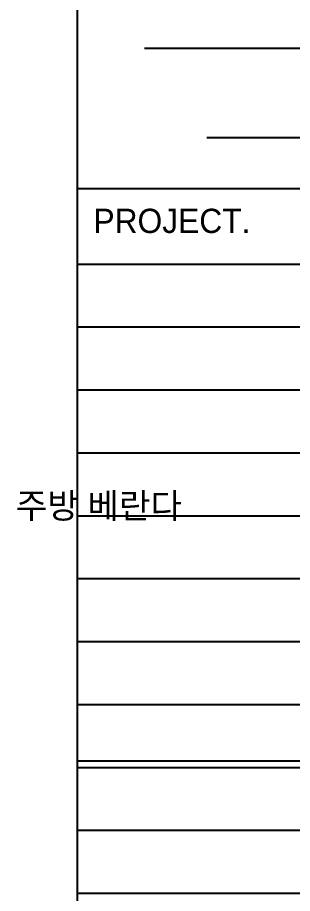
# Model space of a CAD drawing. Header units: millimetres. Extents: x 0 to 460316, y -63250 to 103204.
# Drawn here: x 201561 to 202655, y 48857 to 52338 of the extents above; entities that cross this region are included whole.
import ezdxf
from ezdxf.enums import TextEntityAlignment as Align

# ---------------------------------------------------------------- set-up
doc = ezdxf.new("R2010")
doc.units = ezdxf.units.MM
doc.header["$LTSCALE"] = 25
for name, color, linetype in [('ac-text', 7, 'Continuous'), ('F-SYM', 7, 'Continuous'), ('FORM(YOURNAME)-11', 1, 'Continuous')]:
    doc.layers.add(name, color=color, linetype=linetype)
doc.styles.add('YOURNAME', font='HY울릉도M.TTF')
doc.styles.add('이윤정', font='l_10646.ttf')

# ---------------------------------------------------------------- blocks, each defined once
blk = doc.blocks.new('FORM-PLAN')
at = {"layer": 'Defpoints', "color": 158}
blk.add_line((1346, 54915), (1346, -2085), dxfattribs=at)
at = {"layer": 'FORM(YOURNAME)-11', "color": 251}
blk.add_line((2415, 43323), (9487, 43323), dxfattribs=at)
at = {"layer": 'FORM(YOURNAME)-11', "color": 14}
for p, q in [((1346, 41093), (10556, 41093)), ((1346, 39893), (10556, 39893)), ((1346, 38893), (10556, 38893)), ((1346, 37893), (10556, 37893)), ((1346, 36893), (10556, 36893)), ((1346, 35893), (10556, 35893)), ((1346, 34893), (10556, 34893)), ((1346, 33893), (10556, 33893)), ((1346, 32893), (10556, 32893)), ((1346, 31893), (10556, 31893)), ((1346, 30893), (10556, 30893)), ((1346, 29893), (10556, 29893))]:
    blk.add_line(p, q, dxfattribs=at)
at = {"layer": 'FORM(YOURNAME)-11', "color": 14, "style": 'YOURNAME'}
blk.add_text('PROJECT.', height=386.1, dxfattribs=at).set_placement((1603, 40579), align=Align.MIDDLE_LEFT)
at = {"layer": 'FORM(YOURNAME)-11', "color": 3, "style": 'YOURNAME'}
for tag, height, p in [('1', 450, (9905, 18188)), ('2', 450, (9905, 17544)), ('3', 450, (9905, 16257)), ('4', 450, (9905, 14326)), ('5', 515, (9905, 12009)), ('6', 515, (9905, 9757)), ('7', 515, (9905, 7504)), ('8', 515, (9905, 5252)), ('9', 515, (9905, 2999)), ('10', 515, (5655, 811)), ('11', 515, (9905, 747)), ('12', 515, (5655, -1441)), ('13', 515, (9905, -1441))]:
    blk.add_attdef(tag, text='', height=height, dxfattribs=at).set_placement(p, align=Align.MIDDLE_RIGHT)

msp = doc.modelspace()

# ---------------------------------------------------------------- linework, layer by layer
at = {"layer": 'ac-text'}
for p, q in [((208160.56, 51859.45), (202313.75, 51859.45)), ((201802.17, 49384.45), (205017.15, 49384.45))]:
    msp.add_line(p, q, dxfattribs=at)

# ---------------------------------------------------------------- block references
at = {"layer": 'F-SYM', "xscale": 0.2500000000000001, "yscale": 0.2500000000000001, "zscale": 0.2500000000000001}
msp.add_blockref('FORM-PLAN', (201462.45, 41384.91), dxfattribs=at)

# ---------------------------------------------------------------- texts
at = {"layer": 'ac-text', "style": '이윤정'}
msp.add_text('주방 베란다', height=100, dxfattribs=at).set_placement((201554.21, 50348.18))

doc.saveas('drawing.dxf')
